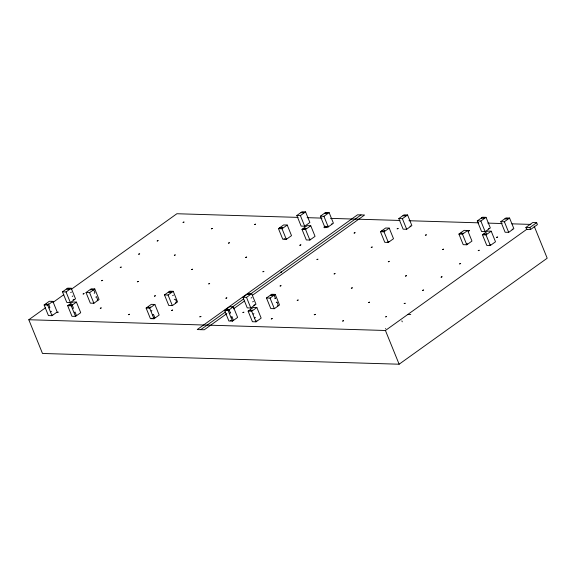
<?xml version="1.0" encoding="UTF-8"?>
<svg xmlns="http://www.w3.org/2000/svg" width="576" height="576" viewBox="0 0 576 576"><rect width="100%" height="100%" fill="white"/><g stroke="black" fill="none" stroke-linecap="round" stroke-linejoin="round"><path stroke-width="0.86" d="M385.769 328.644L385.402 328.802M48.564 304.121L47.333 304.567L48.564 304.092L49.932 307.462L49.176 307.973M51.494 311.306L50.782 311.81M57.218 312.509L58.241 312.098L57.247 312.566M72.965 295.934L72.209 296.453M72.101 304.783L70.87 305.266L72.101 304.798L73.469 308.174L72.756 308.664M83.131 293.962L84.154 293.544L83.16 294.012M93.571 289.462L92.347 289.908L93.571 289.433L94.939 292.802L94.183 293.306M97.675 299.945L96.502 296.64L95.789 297.151M101.642 280.706L102.665 280.296M102.679 280.361L101.7 280.778M100.282 308.282L101.304 307.872L100.303 308.333M121.19 267.106L120.182 267.516L121.169 267.048M128.542 314.654L129.564 314.244L128.563 314.705M138.341 281.434L137.318 281.83L138.326 281.369M157.169 240.955L158.191 240.545L157.226 241.027M154.454 296.107L155.477 295.697L154.476 296.158M153.641 318.254L154.663 317.678M174.319 255.283L175.342 254.873L174.362 255.348M183.082 222.408L184.104 221.998L183.103 222.458M171.612 310.435L172.627 310.018L171.641 310.493M174.247 299.513C175.334 297.792 177.696 302.868 175.45 302.926M192.499 269.287L191.477 269.59L192.499 269.194M211.342 228.78L212.364 228.37M199.872 316.807L200.887 316.397M212.378 228.434L211.363 228.83M200.909 316.454L199.901 316.865M209.664 283.579L208.634 283.918L209.65 283.522M228.492 243.108L229.514 242.698L228.528 243.166M226.822 297.907L225.799 298.303L226.8 297.842M229.018 309.542L227.786 309.989L228.996 309.485L230.378 312.869M232.092 320.558L233.323 320.126L231.948 316.742M245.65 257.429L246.672 257.018L245.693 257.494M254.412 224.554L255.427 224.143M242.935 312.581L243.958 312.17L242.957 312.631M255.449 224.208L254.441 224.611M251.856 297.562L251.1 298.037M254.786 304.74L253.735 305.309M263.837 271.39L262.829 271.814L263.822 271.346M274.025 294.883L272.794 295.33L274.003 294.826L275.386 298.21M272.232 318.607L271.21 319.003L272.218 318.542M280.634 272.29L281.657 271.879M278.316 305.438L276.955 302.076M281.671 271.93L280.663 272.347M280.98 285.761L279.965 286.049L280.973 285.667M299.822 245.254L300.838 244.843M300.859 244.908L299.88 245.326M298.145 300.053L297.13 300.456L298.13 299.995M316.973 259.582L317.995 259.171L317.016 259.646M314.258 314.726L315.281 314.316M315.295 314.381L314.287 314.784M334.13 273.902L335.146 273.492L334.166 273.967M355.018 232.762L354.01 233.129L355.01 232.668M343.548 320.789L342.518 321.091L343.541 320.695M352.318 287.878L351.281 288.216L352.303 287.82M372.182 247.054L371.167 247.45L372.168 246.996M369.461 302.234L368.46 302.609L369.454 302.141M388.296 261.727L389.318 261.317L388.339 261.792M398.088 228.535L397.058 228.838L398.081 228.442M386.626 316.534L385.603 316.93L386.604 316.469M410.357 226.116L410.047 226.382L410.501 226.087M405.454 276.055L406.476 275.645M406.49 275.702L405.482 276.113M405.122 303.314L404.1 303.617L405.115 303.214M426.341 234.914L425.318 235.217L426.341 234.814M422.604 290.376L423.626 289.966L422.647 290.441M442.469 249.552L443.491 249.142M443.498 249.235L442.498 249.61M441.115 277.128L442.138 276.718L441.137 277.178M459.626 263.88L460.649 263.47M460.663 263.527L459.67 263.945M469.411 230.688L468.403 231.048L469.404 230.594M479.16 250.308L478.166 250.682L479.153 250.214M488.966 228.427L488.563 228.78M278.33 305.482L277.409 306.007M230.371 312.97L229.63 313.409M275.386 298.289L274.723 298.721M97.862 300.103L97.121 300.535M231.934 316.829L231.235 317.246M276.948 302.162L276.242 302.587M256.831 320.926L256.054 321.314M331.985 223.812L331.51 224.114M310.493 239.206L309.341 239.623M388.951 241.567L387.756 241.97M52.762 314.87L52.646 314.957M326.894 226.454L326.182 226.836M44.129 304.978L49.313 301.27L52.877 301.378L57.182 311.976L51.998 315.691L48.434 315.583L44.129 304.978L47.693 305.086L52.877 301.378M62.489 291.838L67.673 288.13L71.237 288.238L75.542 298.836L70.358 302.544L66.794 302.436L62.489 291.838L66.06 291.946L71.237 288.238M534.175 226.13L547.2 258.214L399.125 364.212L42.494 353.47L28.8 319.738L45.576 307.728M52.87 302.508L63.814 294.674M71.107 289.454L176.875 213.739L298.145 217.39M67.666 305.69L72.85 301.982L76.414 302.09L80.719 312.689L75.535 316.397L71.971 316.289L67.666 305.69L71.237 305.798L76.414 302.09M86.026 292.543L91.21 288.835L94.781 288.943L99.079 299.542L93.902 303.257L90.331 303.149L86.026 292.543L89.597 292.651L94.781 288.943M146.124 308.052L151.308 304.344L154.872 304.452L159.178 315.05L153.994 318.758L150.43 318.658L146.124 308.052L149.688 308.16L154.872 304.452M164.484 294.912L169.668 291.197L173.232 291.305L177.538 301.91L172.354 305.618L168.79 305.51L164.484 294.912L168.055 295.02L173.232 291.305M278.467 228.643L283.644 224.928L287.215 225.036L291.521 235.642L286.337 239.35L282.766 239.242L278.467 228.643L282.031 228.751L287.215 225.036M296.827 215.496L302.011 211.788L305.575 211.896L309.881 222.494L304.697 226.202L301.133 226.094L296.827 215.496L300.391 215.604L305.575 211.896M302.004 229.349L307.188 225.641L310.752 225.749L315.058 236.347L309.874 240.055L306.31 239.954L302.004 229.349L305.568 229.457L310.752 225.749M320.364 216.209L325.548 212.494L329.112 212.602L333.418 223.207L328.234 226.915L324.67 226.807L320.364 216.209L323.928 216.317L329.112 212.602M224.582 310.421L229.766 306.706L233.33 306.814L237.636 317.419L232.452 321.127L228.888 321.019L224.582 310.421L228.146 310.529L233.33 306.814M242.942 297.274L248.126 293.566L251.69 293.674L255.996 304.272L250.812 307.98L247.248 307.872L242.942 297.274L246.514 297.382L251.69 293.674M200.743 329.674L225.518 311.94M231.912 307.361L243.734 298.894M250.15 294.307L361.037 214.92M226.85 313.61L204.264 329.774L197.23 329.566L357.523 214.819L364.558 215.028L252.353 295.351M233.402 308.916L244.332 301.09M248.119 311.126L253.303 307.418L256.867 307.526L261.173 318.125L255.989 321.833L252.425 321.725L248.119 311.126L251.683 311.234L256.867 307.526M266.479 297.986L271.663 294.271L275.234 294.379L279.533 304.978L274.356 308.693L270.785 308.585L266.479 297.986L270.05 298.087L275.234 294.379M380.462 231.718L385.646 228.002L389.21 228.11L393.516 238.709L388.332 242.424L384.768 242.316L380.462 231.718L384.026 231.818L389.21 228.11M398.822 218.57L404.006 214.862L407.57 214.97L411.876 225.569L406.692 229.277L403.128 229.169L398.822 218.57L402.386 218.678L407.57 214.97M458.921 234.079L464.098 230.371L467.669 230.479L471.974 241.078L466.79 244.786L463.219 244.678L458.921 234.079L462.485 234.187L467.669 230.479M477.281 220.932L482.465 217.224L486.029 217.332L490.334 227.93L485.15 231.638L481.586 231.538L477.281 220.932L480.845 221.04L486.029 217.332M482.458 234.785L487.642 231.077L491.206 231.185L495.511 241.783L490.327 245.498L486.763 245.39L482.458 234.785L486.022 234.893L491.206 231.185M500.818 221.645L506.002 217.93L509.566 218.038L513.871 228.643L508.687 232.351L505.123 232.243L500.818 221.645L504.382 221.753L509.566 218.038M525.91 227.434L532.721 222.552L536.645 222.674L537.43 224.604L530.618 229.478L526.694 229.356L525.91 227.434L529.834 227.549L536.645 222.674M28.8 319.738L385.43 330.487L526.939 229.183M410.753 314.482L407.642 314.582M326.045 226.418L325.764 226.764L326.167 226.742M325.98 226.454L325.512 226.865L326.707 226.598M512.143 229.464L512.402 229.018M490.586 244.879L489.773 245.052M230.911 320.558L230.256 320.573M284.58 238.759L283.982 238.781M75.737 315.878L76.406 315.403L75.031 312.012L74.275 312.538M70.69 292.586L71.402 292.097M151.214 311.033L151.927 310.536M253.21 314.107L253.922 313.596M172.642 295.675L173.398 295.15M152.734 314.899L153.497 314.388L154.865 317.758M252.662 301.889L253.411 301.356M254.729 317.974L255.492 317.462M152.266 318.254L151.834 318.247M286.128 238.896L285.962 238.918M74.03 299.246L73.116 299.815M307.13 217.663L322.034 218.11M330.487 218.369L399.996 220.457M408.953 220.73L478.706 222.833M487.807 223.106L502.142 223.538M511.942 223.834L530.813 224.402M314.417 314.539L314.777 314.546M466.236 244.339L467.482 243.734M529.834 227.549L530.618 229.478M504.382 221.753L508.687 232.351M480.845 221.04L485.15 231.638M486.022 234.893L490.327 245.498M462.485 234.187L466.79 244.786M402.386 218.678L406.692 229.277M384.026 231.818L388.332 242.424M401.868 320.846L402.257 321.811M385.43 330.487L399.125 364.212M323.928 216.317L328.234 226.915M300.391 215.604L304.697 226.202M305.568 229.457L309.874 240.055M282.031 228.751L286.337 239.35M270.05 298.087L274.356 308.693M246.514 297.382L250.812 307.98M251.683 311.234L255.989 321.833M228.146 310.529L232.452 321.127M168.055 295.02L172.354 305.618M149.688 308.16L153.994 318.758M89.597 292.651L93.902 303.257M66.06 291.946L70.358 302.544M71.237 305.798L75.535 316.397M47.693 305.086L51.998 315.691M327.629 226.49A1.98 0.648 -22.1 0 1 324.878 227.477A1.98 0.648 -22.1 0 1 325.174 226.346M328.406 226.073A2.477 0.806 -22.1 0 1 324.706 227.714A2.477 0.806 -22.1 0 1 325.181 226.138M45.497 304.481L46.829 304.02L45.511 304.445M66.967 289.116L68.306 288.648L66.974 289.094M68.803 289.152L70.034 288.72L68.803 289.152M69.034 305.194L70.373 304.726L69.055 305.15M90.511 289.822L91.843 289.354L90.511 289.8M138.665 254.196L139.702 253.843L138.672 254.16M147.492 307.555L148.824 307.094L147.499 307.541M149.328 307.591L150.559 307.166L149.335 307.577M168.962 292.19L170.294 291.708L168.962 292.19M170.798 292.226L172.03 291.794L170.813 292.183M225.95 309.924L227.282 309.442L225.95 309.924M247.421 294.552L248.753 294.07L247.428 294.53M249.257 294.588L250.488 294.142L249.264 294.566M249.487 310.63L250.826 310.162L249.494 310.608M251.323 310.666L252.554 310.234L251.323 310.666M279.67 228.125L280.901 227.693L279.67 228.125M270.958 295.258L272.29 294.775L270.958 295.258M281.405 228.19L282.73 227.707L281.419 228.154M301.14 212.753L302.371 212.321L301.147 212.731M302.875 212.825L304.2 212.342L302.875 212.825M303.206 228.83L304.438 228.398L303.206 228.83M304.942 228.902L306.274 228.434L304.956 228.859M324.677 213.458L325.908 213.026L324.684 213.444M326.412 213.53L327.744 213.062L326.412 213.53M381.665 231.192L382.896 230.767L381.672 231.178M383.4 231.264L384.725 230.782L383.4 231.264M403.135 215.827L404.366 215.395L403.15 215.784M404.87 215.892L406.195 215.41L404.878 215.878M460.123 233.561L461.354 233.129L460.138 233.518M461.858 233.626L463.19 233.165L461.866 233.611M481.594 218.189L482.825 217.742L481.601 218.167M483.329 218.261L484.661 217.793L483.343 218.218M483.66 234.266L484.891 233.834L483.674 234.23M485.395 234.338L486.72 233.856L485.402 234.317M496.649 237.362L497.686 237.017L496.656 237.334M505.13 218.894L506.362 218.455L505.138 218.88M506.866 218.966L508.198 218.498L506.88 218.93"/></g></svg>
